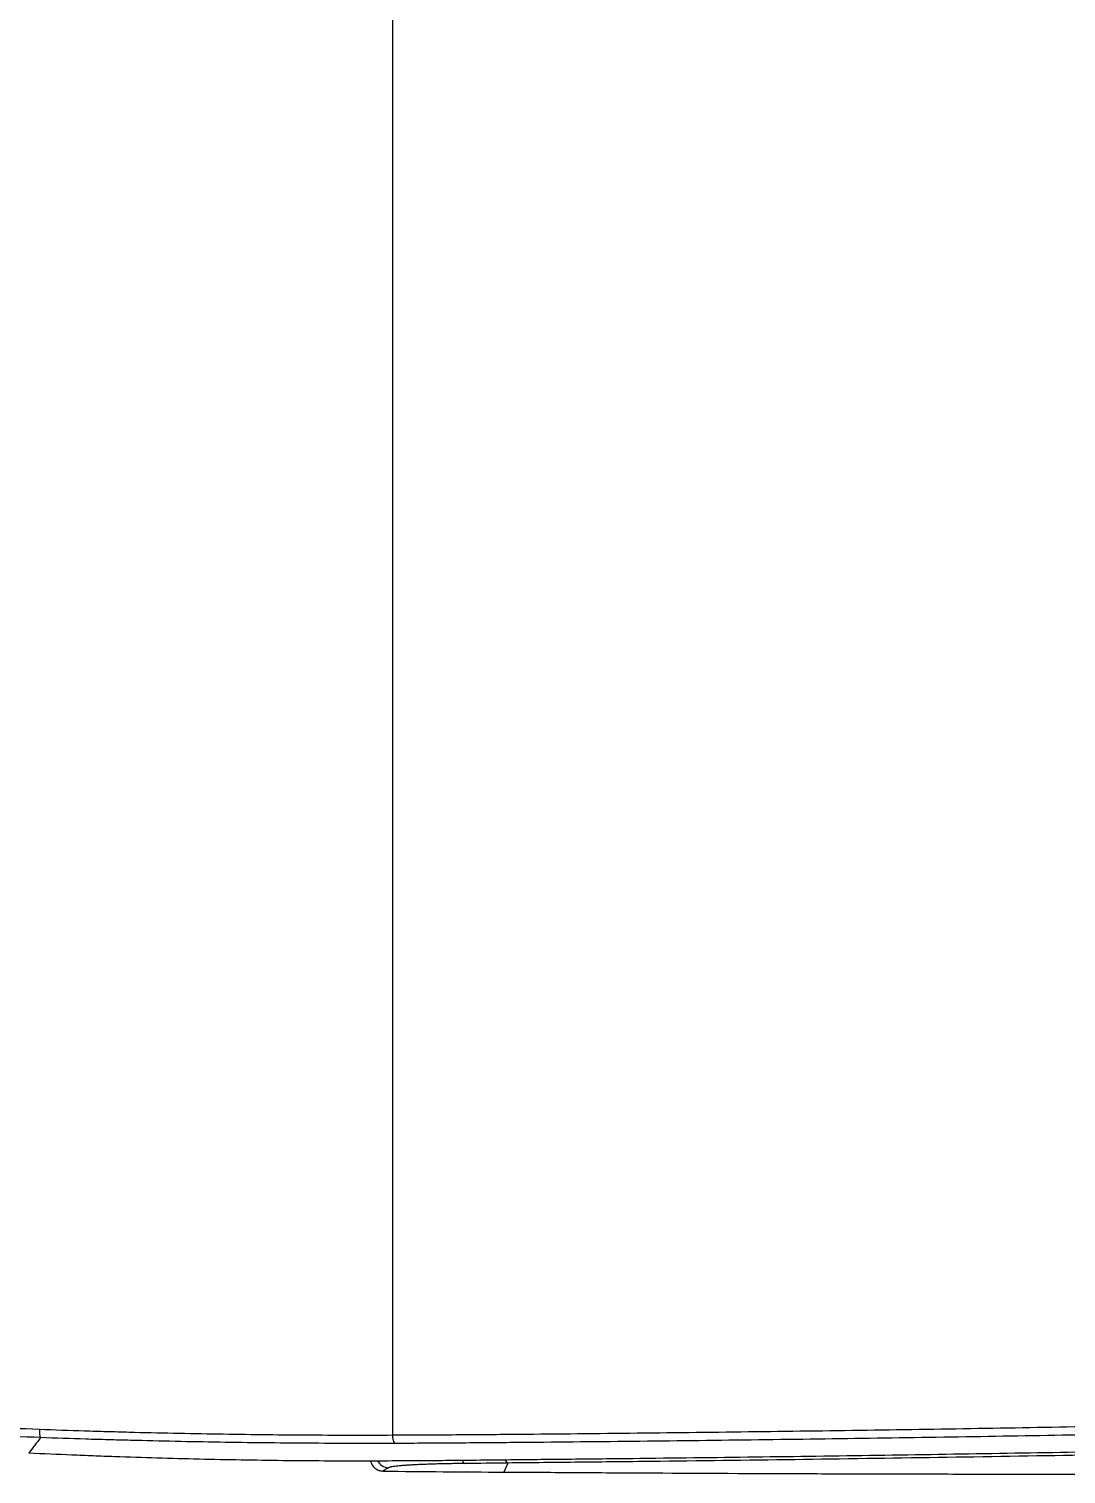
# Model space of a CAD drawing. Header units: millimetres. Extents: x -33000 to 294000, y 0 to 42408.
# Drawn here: x 57066.7 to 57190.2, y 18544.8 to 18716.9 of the extents above; entities that cross this region are included whole.
import ezdxf

# ---------------------------------------------------------------- set-up
doc = ezdxf.new("R2010")
doc.units = ezdxf.units.MM
doc.header["$LTSCALE"] = 50
doc.layers.add('arch', color=8, linetype='Continuous')

msp = doc.modelspace()

# ---------------------------------------------------------------- linework, layer by layer
at = {"layer": 'arch', "linetype": 'Continuous'}
msp.add_line((57123.73, 18546.08), (57123.23, 18545), dxfattribs=at)
for centre, major_axis, ratio, start_param, end_param in [((57109.55, 18547.02, 0), (0.74, -1.3), 0.994967, 4.657187, 5.748937), ((57118.6, 18547.52, 0), (0.02, -1.5), 0.325966, 5.522271, 6.229682), ((57123.74, 18547.57, 0), (0.02, -1.5), 0.325973, 5.536653, 6.229937)]:
    msp.add_ellipse(centre, major_axis=major_axis, ratio=ratio, start_param=start_param, end_param=end_param, dxfattribs=at)
for points in [[(57110.02, 18549.42, 0), (57110.02, 18679.54, 0), (57110.02, 18809.67, 0), (57110.02, 18939.8, 0)], [(57068.08, 18549.11, 0), (57067.62, 18548.5, 0), (57067.15, 18547.9, 0), (57066.69, 18547.29, 0)], [(57108.83, 18545.12, 0), (57113.63, 18545.05, 0), (57118.43, 18545.03, 0), (57123.23, 18545, 0)], [(57123.73, 18546.08, 0), (57122.01, 18546.06, 0), (57120.3, 18546.04, 0), (57118.59, 18546.02, 0)]]:
    msp.add_open_spline(points, degree=3, dxfattribs=at)
for points, knots in [([(57068.08, 18549.11, 0), (57065.93, 18549.19, 0), (57063.76, 18549.29, 0), (57059.43, 18549.51, 0), (57057.27, 18549.63, 0), (57054.01, 18549.84, 0), (57052.93, 18549.91, 0), (57050.75, 18550.06, 0), (57049.12, 18550.19, 0), (57047.49, 18550.32, 0), (57046.4, 18550.41, 0), (57045.86, 18550.45, 0), (57044.22, 18550.6, 0), (57043.13, 18550.69, 0), (57037.69, 18551.2, 0), (57033.33, 18551.68, 0), (57027.89, 18552.35, 0), (57026.26, 18552.56, 0), (57024.62, 18552.78, 0), (57023.53, 18552.93, 0), (57022.99, 18553, 0), (57020.27, 18553.38, 0), (57018.09, 18553.7, 0), (57015.92, 18554.03, 0)], [0, 0, 0, 0, 0.125, 0.125, 0.25, 0.25, 0.3125, 0.3125, 0.375, 0.40625, 0.40625, 0.4375, 0.4375, 0.5, 0.5, 0.75, 0.75, 0.8125, 0.84375, 0.84375, 0.875, 0.875, 1, 1, 1, 1]), ([(57016.05, 18555.02, 0), (57018.22, 18554.69, 0), (57020.38, 18554.37, 0), (57023.09, 18553.99, 0), (57023.63, 18553.92, 0), (57024.71, 18553.77, 0), (57026.34, 18553.55, 0), (57027.96, 18553.34, 0), (57033.38, 18552.67, 0), (57037.71, 18552.2, 0), (57043.13, 18551.69, 0), (57044.21, 18551.59, 0), (57045.83, 18551.45, 0), (57046.38, 18551.4, 0), (57047.46, 18551.31, 0), (57049.08, 18551.18, 0), (57050.7, 18551.06, 0), (57052.87, 18550.91, 0), (57053.95, 18550.83, 0), (57057.18, 18550.63, 0), (57059.34, 18550.5, 0), (57063.65, 18550.29, 0), (57065.8, 18550.19, 0), (57067.95, 18550.11, 0)], [0, 0, 0, 0, 0.125, 0.125, 0.15625, 0.15625, 0.1875, 0.25, 0.25, 0.5, 0.5, 0.5625, 0.5625, 0.59375, 0.59375, 0.625, 0.6875, 0.6875, 0.75, 0.75, 0.875, 0.875, 1, 1, 1, 1]), ([(57110.02, 18549.42, 0), (57112.37, 18549.42, 0), (57114.73, 18549.44, 0), (57119.43, 18549.47, 0), (57121.79, 18549.49, 0), (57128.84, 18549.55, 0), (57133.55, 18549.6, 0), (57142.96, 18549.7, 0), (57152.37, 18549.81, 0), (57161.78, 18549.94, 0), (57171.19, 18550.08, 0), (57175.9, 18550.15, 0), (57185.31, 18550.31, 0), (57190.01, 18550.39, 0), (57204.13, 18550.64, 0), (57213.54, 18550.82, 0), (57222.95, 18551.06, 0)], [0, 0, 0, 0, 0.0625, 0.0625, 0.125, 0.125, 0.25, 0.25, 0.375, 0.5, 0.5, 0.625, 0.625, 0.75, 0.75, 1, 1, 1, 1]), ([(57067.95, 18550.11, 0), (57067.94, 18550.04, 0), (57067.94, 18549.98, 0), (57067.94, 18549.86, 0), (57067.94, 18549.79, 0), (57067.95, 18549.68, 0), (57067.95, 18549.62, 0), (57067.96, 18549.51, 0), (57067.96, 18549.46, 0), (57067.98, 18549.37, 0), (57067.98, 18549.33, 0), (57068, 18549.26, 0), (57068.01, 18549.23, 0), (57068.03, 18549.17, 0), (57068.04, 18549.15, 0), (57068.06, 18549.12, 0), (57068.07, 18549.11, 0), (57068.08, 18549.11, 0)], [0, 0, 0, 0, 0.125, 0.125, 0.25, 0.25, 0.375, 0.375, 0.5, 0.5, 0.625, 0.625, 0.75, 0.75, 0.875, 0.875, 1, 1, 1, 1]), ([(57067.95, 18550.11, 0), (57069.73, 18550.03, 0), (57071.51, 18549.97, 0), (57074.18, 18549.89, 0), (57075.07, 18549.87, 0), (57076.84, 18549.82, 0), (57077.73, 18549.79, 0), (57080.38, 18549.72, 0), (57082.15, 18549.68, 0), (57085.67, 18549.61, 0), (57087.43, 18549.58, 0), (57092.69, 18549.49, 0), (57096.18, 18549.45, 0), (57103.12, 18549.41, 0), (57106.58, 18549.4, 0), (57110.02, 18549.42, 0)], [0, 0, 0, 0, 0.125, 0.125, 0.1875, 0.1875, 0.25, 0.25, 0.375, 0.375, 0.5, 0.5, 0.75, 0.75, 1, 1, 1, 1]), ([(57110.33, 18548.42, 0), (57106.88, 18548.41, 0), (57103.41, 18548.41, 0), (57096.43, 18548.46, 0), (57092.93, 18548.49, 0), (57087.65, 18548.58, 0), (57085.88, 18548.61, 0), (57082.34, 18548.69, 0), (57080.57, 18548.73, 0), (57077.91, 18548.8, 0), (57077.02, 18548.82, 0), (57075.24, 18548.87, 0), (57074.34, 18548.89, 0), (57071.67, 18548.98, 0), (57069.88, 18549.04, 0), (57068.08, 18549.11, 0)], [0, 0, 0, 0, 0.25, 0.25, 0.5, 0.5, 0.625, 0.625, 0.75, 0.75, 0.8125, 0.8125, 0.875, 0.875, 1, 1, 1, 1]), ([(57110.33, 18548.42, 0), (57110.31, 18548.42, 0), (57110.29, 18548.43, 0), (57110.25, 18548.46, 0), (57110.23, 18548.48, 0), (57110.19, 18548.53, 0), (57110.18, 18548.57, 0), (57110.14, 18548.64, 0), (57110.13, 18548.68, 0), (57110.1, 18548.77, 0), (57110.08, 18548.82, 0), (57110.06, 18548.93, 0), (57110.05, 18548.99, 0), (57110.04, 18549.1, 0), (57110.03, 18549.16, 0), (57110.02, 18549.29, 0), (57110.02, 18549.35, 0), (57110.02, 18549.42, 0)], [0, 0, 0, 0, 0.125, 0.125, 0.25, 0.25, 0.375, 0.375, 0.5, 0.5, 0.625, 0.625, 0.75, 0.75, 0.875, 0.875, 1, 1, 1, 1]), ([(57223.28, 18550.06, 0), (57213.87, 18549.82, 0), (57204.46, 18549.64, 0), (57190.34, 18549.39, 0), (57185.63, 18549.31, 0), (57176.22, 18549.15, 0), (57171.52, 18549.08, 0), (57162.1, 18548.94, 0), (57157.4, 18548.88, 0), (57147.98, 18548.76, 0), (57143.28, 18548.7, 0), (57133.87, 18548.6, 0), (57129.16, 18548.55, 0), (57122.1, 18548.49, 0), (57119.75, 18548.47, 0), (57115.04, 18548.44, 0), (57112.69, 18548.42, 0), (57110.33, 18548.42, 0)], [0, 0, 0, 0, 0.25, 0.25, 0.375, 0.375, 0.5, 0.5, 0.625, 0.625, 0.75, 0.75, 0.875, 0.875, 0.9375, 0.9375, 1, 1, 1, 1]), ([(57260.36, 18548.79, 0), (57248.98, 18548.38, 0), (57237.6, 18548.02, 0), (57223.37, 18547.65, 0), (57220.52, 18547.58, 0), (57214.83, 18547.45, 0), (57209.13, 18547.33, 0), (57203.44, 18547.22, 0), (57197.75, 18547.11, 0), (57194.9, 18547.06, 0), (57186.36, 18546.91, 0), (57180.66, 18546.82, 0), (57169.28, 18546.64, 0), (57163.58, 18546.56, 0), (57152.2, 18546.4, 0), (57146.5, 18546.33, 0), (57137.96, 18546.23, 0), (57135.11, 18546.2, 0), (57129.42, 18546.14, 0), (57126.57, 18546.11, 0), (57123.73, 18546.08, 0)], [0, 0, 0, 0, 0.25, 0.25, 0.3125, 0.3125, 0.375, 0.4375, 0.4375, 0.5, 0.5, 0.625, 0.625, 0.75, 0.75, 0.875, 0.875, 0.9375, 0.9375, 1, 1, 1, 1]), ([(57066.69, 18547.29, 0), (57068.4, 18547.21, 0), (57070.1, 18547.13, 0), (57072.65, 18547.03, 0), (57073.5, 18546.99, 0), (57075.19, 18546.93, 0), (57076.04, 18546.9, 0), (57080.26, 18546.75, 0), (57083.62, 18546.65, 0), (57090.3, 18546.49, 0), (57093.62, 18546.44, 0), (57100.22, 18546.36, 0), (57103.5, 18546.35, 0), (57106.76, 18546.35, 0)], [0, 0, 0, 0, 0.125, 0.125, 0.1875, 0.1875, 0.25, 0.25, 0.5, 0.5, 0.75, 0.75, 1, 1, 1, 1]), ([(57106.76, 18546.35, 0), (57107.97, 18546.35, 0), (57109.18, 18546.36, 0), (57111.61, 18546.37, 0), (57112.82, 18546.38, 0), (57116.46, 18546.4, 0), (57118.89, 18546.43, 0), (57122.53, 18546.46, 0), (57123.74, 18546.48, 0), (57126.17, 18546.5, 0), (57127.38, 18546.52, 0), (57131.02, 18546.55, 0), (57133.45, 18546.58, 0), (57140.73, 18546.66, 0), (57145.58, 18546.72, 0), (57155.28, 18546.84, 0), (57160.14, 18546.91, 0), (57169.84, 18547.05, 0), (57174.69, 18547.12, 0), (57184.4, 18547.28, 0), (57189.25, 18547.36, 0), (57203.81, 18547.62, 0), (57213.51, 18547.8, 0), (57223.21, 18548.05, 0)], [0, 0, 0, 0, 0.03125, 0.03125, 0.0625, 0.0625, 0.125, 0.125, 0.15625, 0.15625, 0.1875, 0.1875, 0.25, 0.25, 0.375, 0.375, 0.5, 0.5, 0.625, 0.625, 0.75, 0.75, 1, 1, 1, 1]), ([(57107.38, 18546.36, 0), (57107.38, 18546.35, 0), (57107.39, 18546.34, 0), (57107.39, 18546.3, 0), (57107.4, 18546.28, 0), (57107.41, 18546.23, 0), (57107.42, 18546.21, 0), (57107.44, 18546.14, 0), (57107.47, 18546.05, 0), (57107.51, 18545.96, 0), (57107.55, 18545.9, 0), (57107.56, 18545.88, 0), (57107.58, 18545.84, 0), (57107.6, 18545.81, 0), (57107.66, 18545.71, 0), (57107.72, 18545.64, 0), (57107.83, 18545.53, 0), (57107.86, 18545.5, 0), (57107.94, 18545.44, 0), (57107.97, 18545.41, 0), (57108.09, 18545.33, 0), (57108.18, 18545.28, 0), (57108.29, 18545.23, 0), (57108.31, 18545.22, 0), (57108.36, 18545.21, 0), (57108.38, 18545.2, 0), (57108.45, 18545.18, 0), (57108.5, 18545.17, 0), (57108.64, 18545.14, 0), (57108.74, 18545.12, 0), (57108.83, 18545.12, 0)], [0, 0, 0, 0, 0.013928, 0.013928, 0.049145, 0.049145, 0.084362, 0.084362, 0.154796, 0.22523, 0.22523, 0.260446, 0.260446, 0.295663, 0.295663, 0.436531, 0.436531, 0.506964, 0.506964, 0.577398, 0.577398, 0.718265, 0.718265, 0.753482, 0.753482, 0.788699, 0.788699, 0.859133, 0.859133, 1, 1, 1, 1]), ([(57109.53, 18545.52, 0), (57109.45, 18545.47, 0), (57109.36, 18545.42, 0), (57109.13, 18545.29, 0), (57108.98, 18545.21, 0), (57108.83, 18545.12, 0)], [0, 0, 0, 0, 0.373068, 0.373068, 1, 1, 1, 1]), ([(57118.59, 18546.02, 0), (57118.28, 18546.02, 0), (57117.98, 18546.01, 0), (57117.38, 18546.01, 0), (57116.8, 18546, 0), (57115.96, 18545.98, 0), (57115.42, 18545.97, 0), (57115.02, 18545.96, 0), (57114.89, 18545.95, 0), (57114.7, 18545.95, 0), (57114.63, 18545.94, 0), (57114.5, 18545.94, 0), (57114.19, 18545.93, 0), (57113.64, 18545.91, 0), (57112.97, 18545.88, 0), (57112.34, 18545.85, 0), (57111.96, 18545.83, 0), (57111.74, 18545.81, 0), (57111.69, 18545.81, 0), (57111.6, 18545.81, 0), (57111.56, 18545.8, 0), (57111.43, 18545.79, 0), (57111.35, 18545.79, 0), (57111.1, 18545.77, 0), (57110.8, 18545.74, 0), (57110.42, 18545.7, 0), (57110.2, 18545.67, 0), (57110.01, 18545.65, 0), (57109.92, 18545.63, 0), (57109.83, 18545.61, 0), (57109.81, 18545.61, 0), (57109.77, 18545.6, 0), (57109.72, 18545.59, 0), (57109.68, 18545.58, 0), (57109.6, 18545.55, 0), (57109.56, 18545.54, 0), (57109.53, 18545.52, 0)], [0, 0, 0, 0, 0.0625, 0.0625, 0.125, 0.1875, 0.25, 0.25, 0.28125, 0.28125, 0.296875, 0.296875, 0.3125, 0.375, 0.4375, 0.5, 0.5625, 0.5625, 0.578125, 0.578125, 0.59375, 0.59375, 0.625, 0.625, 0.6875, 0.75, 0.8125, 0.8125, 0.875, 0.875, 0.890625, 0.890625, 0.90625, 0.9375, 0.9375, 1, 1, 1, 1]), ([(57123.23, 18545, 0), (57126.2, 18544.99, 0), (57129.18, 18544.97, 0), (57135.12, 18544.93, 0), (57138.09, 18544.92, 0), (57147.01, 18544.87, 0), (57152.96, 18544.84, 0), (57161.87, 18544.81, 0), (57164.85, 18544.8, 0), (57170.79, 18544.78, 0), (57179.71, 18544.77, 0), (57188.63, 18544.76, 0), (57200.52, 18544.77, 0), (57206.46, 18544.78, 0), (57215.38, 18544.82, 0), (57218.35, 18544.83, 0), (57224.3, 18544.87, 0), (57227.27, 18544.9, 0), (57236.19, 18544.99, 0), (57242.13, 18545.06, 0), (57254.02, 18545.25, 0), (57259.97, 18545.36, 0), (57265.91, 18545.48, 0)], [0, 0, 0, 0, 0.0625, 0.0625, 0.125, 0.125, 0.25, 0.25, 0.3125, 0.3125, 0.375, 0.5, 0.5, 0.625, 0.625, 0.6875, 0.6875, 0.75, 0.75, 0.875, 0.875, 1, 1, 1, 1])]:
    msp.add_open_spline(points, degree=3, knots=knots, dxfattribs=at)

doc.saveas('drawing.dxf')
